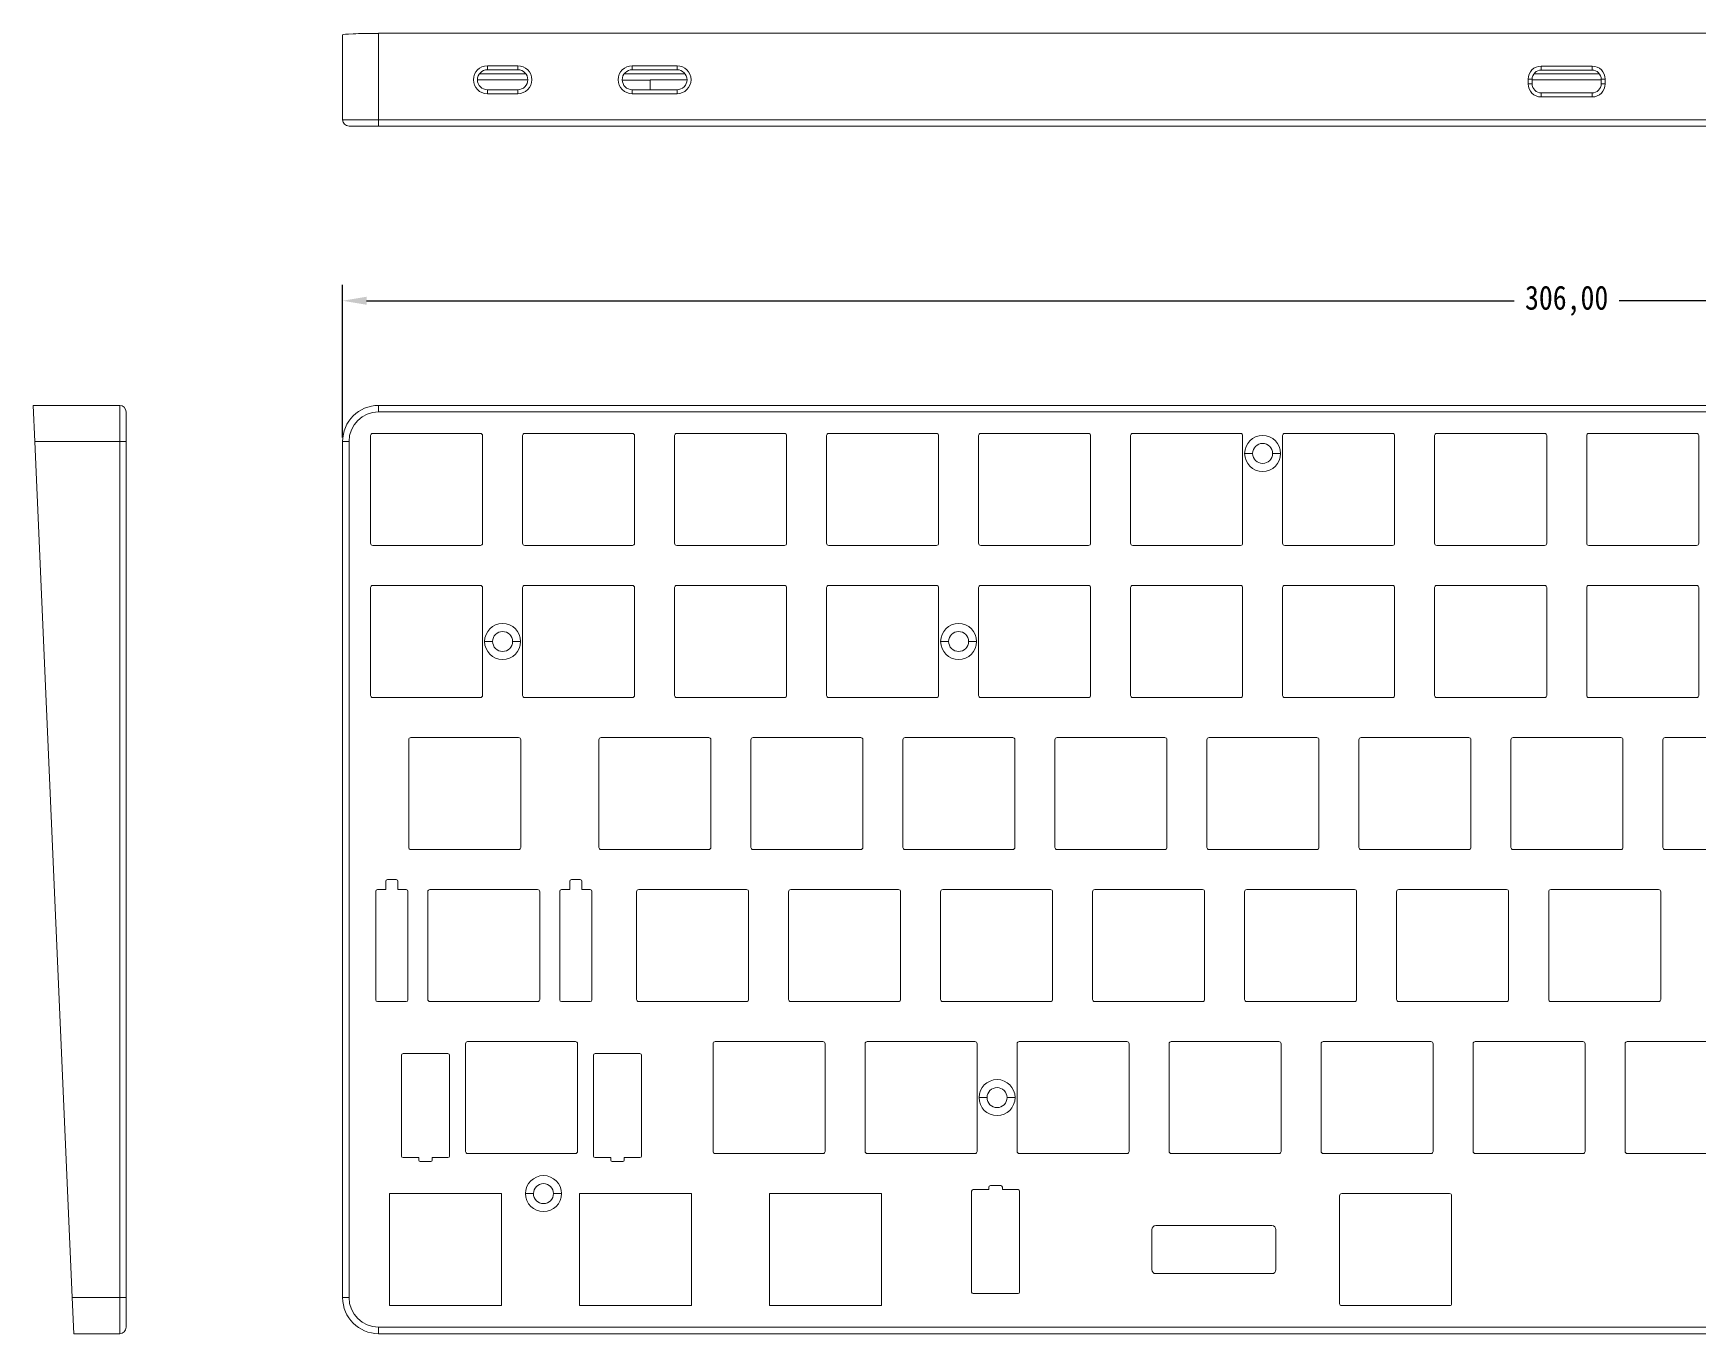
# Model space of a CAD drawing. Header units: millimetres. Extents: x 4517 to 4922, y 757 to 1111.
# Drawn here: x 4517 to 4725.3, y 948.9 to 1111.4 of the extents above; entities that cross this region are included whole.
import ezdxf

# ---------------------------------------------------------------- set-up
doc = ezdxf.new("R2010")
doc.units = ezdxf.units.MM
doc.header["$LTSCALE"] = 30.734
doc.header["$PDMODE"] = 3
doc.header["$PDSIZE"] = 8
doc.layers.get('0').update_dxf_attribs({"linetype": 'CONTINUOUS'})
doc.layers.get('Defpoints').update_dxf_attribs({"linetype": 'CONTINUOUS'})
doc.layers.add('1', color=7, linetype='CONTINUOUS', true_color=0xffffff)
doc.styles.get("Standard").update_dxf_attribs({"font": 'txt', "width": 0.85})
doc.dimstyles.new('副本STANDARD', dxfattribs={"dimtxt": 1, "dimasz": 3, "dimexe": 2, "dimexo": 0.5, "dimtad": 0, "dimtih": 1, "dimtoh": 1, "dimzin": 0, "dimtxsty": 'Standard', "dimcen": 2, "dimadec": 0, "dimazin": 0, "dimtp": 0.01, "dimtm": 0.01, "dimtfac": 1, "dimtofl": 0, "dimtmove": 0, "dimatfit": 3, "dimfxl": 1, "dimtolj": 1, "dimtzin": 0, "dimarcsym": 0})

# ---------------------------------------------------------------- blocks, each defined once
blk = doc.blocks.new('*D75')
at = {"color": 0, "lineweight": -2, "transparency": 16777216}
for p, q in [((4555.67, 1060.94), (4555.67, 1080.02)), ((4861.67, 1060.94), (4861.67, 1080.02)), ((4558.67, 1078.02), (4702.1, 1078.02)), ((4858.67, 1078.02), (4715.25, 1078.02))]:
    blk.add_line(p, q, dxfattribs=at)
at = {"color": 0, "transparency": 16777216}
for points in [[(4558.67, 1078.52), (4558.67, 1077.52), (4555.67, 1078.02)], [(4858.67, 1078.52), (4858.67, 1077.52), (4861.67, 1078.02)]]:
    blk.add_solid(points, dxfattribs=at)
at = {"layer": 'Defpoints', "color": 0, "transparency": 16777216}
for p in [(4861.67, 1078.02), (4555.67, 1060.44), (4861.67, 1060.44)]:
    blk.add_point(p, dxfattribs=at)
at = {"color": 0, "transparency": 16777216, "insert": (4708.67, 1078.02), "char_height": 1, "attachment_point": 5}
blk.add_mtext('\\A1;{\\H3x;306,00}', dxfattribs=at)

msp = doc.modelspace()

# ---------------------------------------------------------------- linework, layer by layer
at = {"layer": '1', "color": 7, "linetype": 'Continuous', "lineweight": 18}
for p, q in [((4555.672, 1111.243), (4555.672, 1100.639)), ((4560.171, 1111.44), (4857.172, 1111.44)), ((4578.571, 1106.392), (4572.775, 1106.392)), ((4577.572, 1107.389), (4573.772, 1107.389)), ((4577.572, 1106.889), (4573.772, 1106.889)), ((4598.47, 1106.392), (4590.878, 1106.392)), ((4597.472, 1107.389), (4591.872, 1107.389)), ((4597.472, 1106.889), (4591.872, 1106.889)), ((4712.756, 1106.392), (4704.588, 1106.392)), ((4711.842, 1107.349), (4705.502, 1107.349)), ((4711.842, 1106.849), (4705.502, 1106.849)), ((4572.522, 1105.618), (4578.822, 1105.618)), ((4573.772, 1104.389), (4577.572, 1104.389)), ((4594.1, 1105.596), (4590.622, 1105.596)), ((4591.872, 1104.389), (4597.472, 1104.389)), ((4594.1, 1105.618), (4598.722, 1105.618)), ((4594.1, 1104.389), (4594.1, 1105.618)), ((4703.852, 1105.699), (4703.852, 1105.139)), ((4704.352, 1105.699), (4704.352, 1105.139)), ((4704.352, 1105.618), (4712.991, 1105.618)), ((4705.502, 1103.989), (4711.842, 1103.989)), ((4712.992, 1105.139), (4712.992, 1105.699)), ((4713.492, 1105.139), (4713.492, 1105.699)), ((4573.772, 1103.889), (4577.572, 1103.889)), ((4591.872, 1103.889), (4597.472, 1103.889)), ((4705.502, 1103.489), (4711.842, 1103.489)), ((4556.472, 1099.839), (4560.172, 1099.839)), ((4857.172, 1099.839), (4560.172, 1099.839)), ((4517.012, 1064.939), (4527.813, 1064.939)), ((4517.012, 1064.939), (4517.209, 1060.439)), ((4560.172, 1064.939), (4857.172, 1064.939)), ((4528.613, 1060.439), (4528.613, 1064.139)), ((4521.881, 953.44), (4517.209, 1060.439)), ((4528.613, 1060.439), (4528.613, 953.439)), ((4555.672, 953.439), (4555.672, 1060.439)), ((4559.172, 1061.169), (4559.172, 1047.709)), ((4572.902, 1061.439), (4559.442, 1061.439)), ((4573.172, 1047.709), (4573.172, 1061.169)), ((4578.172, 1061.169), (4578.172, 1047.709)), ((4591.902, 1061.439), (4578.442, 1061.439)), ((4592.172, 1047.709), (4592.172, 1061.169)), ((4597.172, 1061.169), (4597.172, 1047.709)), ((4610.902, 1061.439), (4597.442, 1061.439)), ((4611.172, 1047.709), (4611.172, 1061.169)), ((4616.172, 1061.169), (4616.172, 1047.709)), ((4629.902, 1061.439), (4616.442, 1061.439)), ((4630.172, 1047.709), (4630.172, 1061.169)), ((4635.172, 1061.169), (4635.172, 1047.709)), ((4648.902, 1061.439), (4635.442, 1061.439)), ((4649.172, 1047.709), (4649.172, 1061.169)), ((4654.172, 1061.169), (4654.172, 1047.709)), ((4667.902, 1061.439), (4654.442, 1061.439)), ((4668.172, 1047.709), (4668.172, 1061.169)), ((4673.172, 1061.169), (4673.172, 1047.709)), ((4686.902, 1061.439), (4673.442, 1061.439)), ((4687.172, 1047.709), (4687.172, 1061.169)), ((4692.172, 1061.169), (4692.172, 1047.709)), ((4705.902, 1061.439), (4692.442, 1061.439)), ((4706.172, 1047.709), (4706.172, 1061.169)), ((4711.172, 1061.169), (4711.172, 1047.709)), ((4724.902, 1061.439), (4711.442, 1061.439)), ((4725.172, 1047.709), (4725.172, 1061.169)), ((4559.442, 1047.439), (4572.902, 1047.439)), ((4578.442, 1047.439), (4591.902, 1047.439)), ((4597.442, 1047.439), (4610.902, 1047.439)), ((4616.442, 1047.439), (4629.902, 1047.439)), ((4635.442, 1047.439), (4648.902, 1047.439)), ((4654.442, 1047.439), (4667.902, 1047.439)), ((4673.442, 1047.439), (4686.902, 1047.439)), ((4692.442, 1047.439), (4705.902, 1047.439)), ((4711.442, 1047.439), (4724.902, 1047.439)), ((4559.172, 1042.169), (4559.172, 1028.709)), ((4572.902, 1042.439), (4559.442, 1042.439)), ((4573.172, 1028.709), (4573.172, 1042.169)), ((4578.172, 1042.169), (4578.172, 1028.709)), ((4591.902, 1042.439), (4578.442, 1042.439)), ((4592.172, 1028.709), (4592.172, 1042.169)), ((4597.172, 1042.169), (4597.172, 1028.709)), ((4610.902, 1042.439), (4597.442, 1042.439)), ((4611.172, 1028.709), (4611.172, 1042.169)), ((4616.172, 1042.169), (4616.172, 1028.709)), ((4629.902, 1042.439), (4616.442, 1042.439)), ((4630.172, 1028.709), (4630.172, 1042.169)), ((4635.172, 1042.169), (4635.172, 1028.709)), ((4648.902, 1042.439), (4635.442, 1042.439)), ((4649.172, 1028.709), (4649.172, 1042.169)), ((4654.172, 1042.169), (4654.172, 1028.709)), ((4667.902, 1042.439), (4654.442, 1042.439)), ((4668.172, 1028.709), (4668.172, 1042.169)), ((4673.172, 1042.169), (4673.172, 1028.709)), ((4686.902, 1042.439), (4673.442, 1042.439)), ((4687.172, 1028.709), (4687.172, 1042.169)), ((4692.172, 1042.169), (4692.172, 1028.709)), ((4705.902, 1042.439), (4692.442, 1042.439)), ((4706.172, 1028.709), (4706.172, 1042.169)), ((4711.172, 1042.169), (4711.172, 1028.709)), ((4724.902, 1042.439), (4711.442, 1042.439)), ((4725.172, 1028.709), (4725.172, 1042.169)), ((4559.442, 1028.439), (4572.902, 1028.439)), ((4578.442, 1028.439), (4591.902, 1028.439)), ((4597.442, 1028.439), (4610.902, 1028.439)), ((4616.442, 1028.439), (4629.902, 1028.439)), ((4635.442, 1028.439), (4648.902, 1028.439)), ((4654.442, 1028.439), (4667.902, 1028.439)), ((4673.442, 1028.439), (4686.902, 1028.439)), ((4692.442, 1028.439), (4705.902, 1028.439)), ((4711.442, 1028.439), (4724.902, 1028.439)), ((4563.932, 1023.169), (4563.932, 1009.709)), ((4577.662, 1023.439), (4564.202, 1023.439)), ((4577.932, 1009.709), (4577.932, 1023.169)), ((4587.712, 1023.169), (4587.712, 1009.709)), ((4601.442, 1023.439), (4587.982, 1023.439)), ((4601.712, 1009.709), (4601.712, 1023.169)), ((4606.712, 1023.169), (4606.712, 1009.709)), ((4620.442, 1023.439), (4606.982, 1023.439)), ((4620.712, 1009.709), (4620.712, 1023.169)), ((4625.712, 1023.169), (4625.712, 1009.709)), ((4639.442, 1023.439), (4625.982, 1023.439)), ((4639.712, 1009.709), (4639.712, 1023.169)), ((4644.712, 1023.169), (4644.712, 1009.709)), ((4658.442, 1023.439), (4644.982, 1023.439)), ((4658.712, 1009.709), (4658.712, 1023.169)), ((4663.712, 1023.169), (4663.712, 1009.709)), ((4677.442, 1023.439), (4663.982, 1023.439)), ((4677.712, 1009.709), (4677.712, 1023.169)), ((4682.712, 1023.169), (4682.712, 1009.709)), ((4696.442, 1023.439), (4682.982, 1023.439)), ((4696.712, 1009.709), (4696.712, 1023.169)), ((4701.712, 1023.169), (4701.712, 1009.709)), ((4715.442, 1023.439), (4701.982, 1023.439)), ((4715.712, 1009.709), (4715.712, 1023.169)), ((4720.712, 1023.169), (4720.712, 1009.709)), ((4734.442, 1023.439), (4720.982, 1023.439)), ((4564.202, 1009.439), (4577.662, 1009.439)), ((4587.982, 1009.439), (4601.442, 1009.439)), ((4606.982, 1009.439), (4620.442, 1009.439)), ((4625.982, 1009.439), (4639.442, 1009.439)), ((4644.982, 1009.439), (4658.442, 1009.439)), ((4663.982, 1009.439), (4677.442, 1009.439)), ((4682.982, 1009.439), (4696.442, 1009.439)), ((4701.982, 1009.439), (4715.442, 1009.439)), ((4720.982, 1009.439), (4734.442, 1009.439)), ((4559.822, 990.639), (4559.822, 1004.239)), ((4560.022, 1004.439), (4561.072, 1004.439)), ((4561.072, 1004.439), (4561.072, 1005.489)), ((4561.272, 1005.689), (4562.372, 1005.689)), ((4562.572, 1005.489), (4562.572, 1004.439)), ((4562.572, 1004.439), (4563.622, 1004.439)), ((4563.822, 1004.239), (4563.822, 990.639)), ((4566.322, 990.709), (4566.322, 1004.169)), ((4566.592, 1004.439), (4580.052, 1004.439)), ((4580.322, 1004.169), (4580.322, 990.709)), ((4582.822, 990.639), (4582.822, 1004.239)), ((4583.022, 1004.439), (4584.072, 1004.439)), ((4584.072, 1004.439), (4584.072, 1005.489)), ((4584.272, 1005.689), (4585.372, 1005.689)), ((4585.572, 1005.489), (4585.572, 1004.439)), ((4585.572, 1004.439), (4586.622, 1004.439)), ((4586.822, 1004.239), (4586.822, 990.639)), ((4592.422, 990.709), (4592.422, 1004.169)), ((4592.692, 1004.439), (4606.152, 1004.439)), ((4606.422, 1004.169), (4606.422, 990.709)), ((4611.422, 990.709), (4611.422, 1004.169)), ((4611.692, 1004.439), (4625.152, 1004.439)), ((4625.422, 1004.169), (4625.422, 990.709)), ((4630.422, 990.709), (4630.422, 1004.169)), ((4630.692, 1004.439), (4644.152, 1004.439)), ((4644.422, 1004.169), (4644.422, 990.709)), ((4649.422, 990.709), (4649.422, 1004.169)), ((4649.692, 1004.439), (4663.152, 1004.439)), ((4663.422, 1004.169), (4663.422, 990.709)), ((4668.422, 990.709), (4668.422, 1004.169)), ((4668.692, 1004.439), (4682.152, 1004.439)), ((4682.422, 1004.169), (4682.422, 990.709)), ((4687.422, 990.709), (4687.422, 1004.169)), ((4687.692, 1004.439), (4701.152, 1004.439)), ((4701.422, 1004.169), (4701.422, 990.709)), ((4706.422, 990.709), (4706.422, 1004.169)), ((4706.692, 1004.439), (4720.152, 1004.439)), ((4720.422, 1004.169), (4720.422, 990.709)), ((4563.622, 990.439), (4560.022, 990.439)), ((4580.052, 990.439), (4566.592, 990.439)), ((4586.622, 990.439), (4583.022, 990.439)), ((4606.152, 990.439), (4592.692, 990.439)), ((4625.152, 990.439), (4611.692, 990.439)), ((4644.152, 990.439), (4630.692, 990.439)), ((4663.152, 990.439), (4649.692, 990.439)), ((4682.152, 990.439), (4668.692, 990.439)), ((4701.152, 990.439), (4687.692, 990.439)), ((4720.152, 990.439), (4706.692, 990.439)), ((4571.302, 985.439), (4584.762, 985.439)), ((4602.242, 985.439), (4615.702, 985.439)), ((4621.242, 985.439), (4634.702, 985.439)), ((4640.242, 985.439), (4653.702, 985.439)), ((4659.242, 985.439), (4672.702, 985.439)), ((4678.242, 985.439), (4691.702, 985.439)), ((4697.242, 985.439), (4710.702, 985.439)), ((4716.242, 985.439), (4729.702, 985.439)), ((4563.032, 971.139), (4563.032, 983.739)), ((4563.232, 983.939), (4568.832, 983.939)), ((4569.032, 983.739), (4569.032, 971.139)), ((4571.032, 971.709), (4571.032, 985.169)), ((4585.032, 985.169), (4585.032, 971.709)), ((4587.032, 971.139), (4587.032, 983.739)), ((4587.232, 983.939), (4592.832, 983.939)), ((4593.032, 983.739), (4593.032, 971.139)), ((4601.972, 971.709), (4601.972, 985.169)), ((4615.972, 985.169), (4615.972, 971.709)), ((4620.972, 971.709), (4620.972, 985.169)), ((4634.972, 985.169), (4634.972, 971.709)), ((4639.972, 971.709), (4639.972, 985.169)), ((4653.972, 985.169), (4653.972, 971.709)), ((4658.972, 971.709), (4658.972, 985.169)), ((4672.972, 985.169), (4672.972, 971.709)), ((4677.972, 971.709), (4677.972, 985.169)), ((4691.972, 985.169), (4691.972, 971.709)), ((4696.972, 971.709), (4696.972, 985.169)), ((4710.972, 985.169), (4710.972, 971.709)), ((4715.972, 971.709), (4715.972, 985.169)), ((4565.182, 970.939), (4563.232, 970.939)), ((4565.182, 970.639), (4565.182, 970.939)), ((4568.832, 970.939), (4566.882, 970.939)), ((4566.882, 970.939), (4566.882, 970.639)), ((4584.762, 971.439), (4571.302, 971.439)), ((4589.182, 970.939), (4587.232, 970.939)), ((4589.182, 970.639), (4589.182, 970.939)), ((4592.832, 970.939), (4590.882, 970.939)), ((4590.882, 970.939), (4590.882, 970.639)), ((4615.702, 971.439), (4602.242, 971.439)), ((4634.702, 971.439), (4621.242, 971.439)), ((4653.702, 971.439), (4640.242, 971.439)), ((4672.702, 971.439), (4659.242, 971.439)), ((4691.702, 971.439), (4678.242, 971.439)), ((4710.702, 971.439), (4697.242, 971.439)), ((4729.702, 971.439), (4716.242, 971.439)), ((4566.682, 970.439), (4565.382, 970.439)), ((4590.682, 970.439), (4589.382, 970.439)), ((4634.297, 954.139), (4634.297, 966.739)), ((4634.497, 966.939), (4636.447, 966.939)), ((4636.447, 966.939), (4636.447, 967.239)), ((4636.647, 967.439), (4637.947, 967.439)), ((4638.147, 967.239), (4638.147, 966.939)), ((4638.147, 966.939), (4640.097, 966.939)), ((4640.297, 966.739), (4640.297, 954.139)), ((4561.547, 952.439), (4561.547, 966.439)), ((4561.547, 966.439), (4575.547, 966.439)), ((4575.547, 966.439), (4575.547, 952.439)), ((4585.297, 966.439), (4599.297, 966.439)), ((4585.297, 952.439), (4585.297, 966.439)), ((4599.297, 966.439), (4599.297, 952.439)), ((4609.047, 952.439), (4609.047, 966.439)), ((4609.047, 966.439), (4623.047, 966.439)), ((4623.047, 966.439), (4623.047, 952.439)), ((4680.297, 952.709), (4680.297, 966.169)), ((4680.567, 966.439), (4694.027, 966.439)), ((4694.297, 966.169), (4694.297, 952.709)), ((4657.322, 962.439), (4671.822, 962.439)), ((4656.822, 956.939), (4656.822, 961.939)), ((4672.322, 961.939), (4672.322, 956.939)), ((4671.822, 956.439), (4657.322, 956.439)), ((4521.881, 953.44), (4522.077, 948.939)), ((4528.613, 949.739), (4528.613, 953.439)), ((4575.547, 952.439), (4561.547, 952.439)), ((4599.297, 952.439), (4585.297, 952.439)), ((4623.047, 952.439), (4609.047, 952.439)), ((4640.097, 953.939), (4634.497, 953.939)), ((4694.027, 952.439), (4680.567, 952.439)), ((4522.077, 948.939), (4527.813, 948.939)), ((4857.172, 948.939), (4560.172, 948.939))]:
    msp.add_line(p, q, dxfattribs=at)
at = {"layer": '1', "color": 7, "linetype": 'Continuous', "lineweight": 13}
for p, q in [((4560.171, 1111.44), (4560.172, 1100.639)), ((4573.772, 1107.389), (4573.772, 1106.889)), ((4577.572, 1106.889), (4577.572, 1107.389)), ((4591.872, 1107.389), (4591.872, 1106.889)), ((4597.472, 1106.889), (4597.472, 1107.389)), ((4705.502, 1107.349), (4705.502, 1106.849)), ((4711.842, 1106.849), (4711.842, 1107.349)), ((4573.772, 1104.389), (4573.772, 1103.889)), ((4577.572, 1103.889), (4577.572, 1104.389)), ((4591.872, 1104.389), (4591.872, 1103.889)), ((4597.472, 1103.889), (4597.472, 1104.389)), ((4704.352, 1105.699), (4703.852, 1105.699)), ((4703.852, 1105.139), (4704.352, 1105.139)), ((4705.502, 1103.989), (4705.502, 1103.489)), ((4711.842, 1103.489), (4711.842, 1103.989)), ((4713.492, 1105.699), (4712.992, 1105.699)), ((4712.992, 1105.139), (4713.492, 1105.139)), ((4555.672, 1100.639), (4560.172, 1100.639)), ((4560.172, 1100.639), (4560.172, 1099.839)), ((4560.172, 1100.639), (4857.172, 1100.639)), ((4527.813, 1060.439), (4527.813, 1064.939)), ((4517.209, 1060.439), (4527.813, 1060.439)), ((4528.613, 1060.439), (4527.813, 1060.439)), ((4527.813, 953.439), (4527.813, 1060.439)), ((4521.881, 953.44), (4527.813, 953.439)), ((4527.813, 953.439), (4528.613, 953.439)), ((4527.813, 948.939), (4527.813, 953.439))]:
    msp.add_line(p, q, dxfattribs=at)
at = {"layer": '1', "color": 155, "linetype": 'Continuous', "lineweight": 13}
for p, q in [((4560.172, 1064.939), (4560.172, 1064.139)), ((4857.172, 1064.139), (4560.172, 1064.139)), ((4556.472, 1060.439), (4555.672, 1060.439)), ((4556.472, 1060.439), (4556.472, 953.439)), ((4669.422, 1058.939), (4668.422, 1058.939)), ((4671.922, 1058.939), (4672.922, 1058.939)), ((4573.422, 1035.439), (4574.422, 1035.439)), ((4577.922, 1035.439), (4576.922, 1035.439)), ((4630.422, 1035.439), (4631.422, 1035.439)), ((4634.922, 1035.439), (4633.922, 1035.439)), ((4635.222, 978.439), (4636.222, 978.439)), ((4639.722, 978.439), (4638.722, 978.439)), ((4578.527, 966.439), (4579.527, 966.439)), ((4583.027, 966.439), (4582.027, 966.439)), ((4555.672, 953.439), (4556.472, 953.439)), ((4560.172, 949.739), (4857.172, 949.739)), ((4560.172, 949.739), (4560.172, 948.939))]:
    msp.add_line(p, q, dxfattribs=at)
at = {"layer": '1', "color": 7, "linetype": 'Continuous', "lineweight": 18}
for centre, radius, start, end in [((4573.772, 1105.639), 1.75, 90, 269.99995), ((4573.772, 1105.639), 1.25, 90.00001, 180.00003), ((4577.572, 1105.639), 1.75, 269.99995, 89.99995), ((4577.572, 1105.639), 1.25, 0, 90), ((4591.872, 1105.639), 1.75, 90, 269.99995), ((4591.872, 1105.639), 1.25, 90.00001, 180.00003), ((4597.472, 1105.639), 1.75, 269.99995, 89.99995), ((4597.472, 1105.639), 1.25, 0, 90), ((4705.502, 1105.699), 1.65, 90, 180), ((4705.502, 1105.699), 1.15, 90, 180), ((4711.842, 1105.699), 1.65, 0, 90), ((4711.842, 1105.699), 1.15, 0, 90), ((4573.772, 1105.639), 1.25, 180, 270), ((4577.572, 1105.639), 1.25, 270, 0.00005), ((4591.872, 1105.639), 1.25, 180, 270), ((4597.472, 1105.639), 1.25, 270, 0.00005), ((4705.502, 1105.139), 1.65, 180, 270), ((4705.502, 1105.139), 1.15, 180, 270), ((4711.842, 1105.139), 1.65, 270, 360), ((4711.842, 1105.139), 1.15, 270, 0), ((4559.442, 1061.169), 0.27, 90, 180), ((4572.902, 1061.169), 0.27, 0, 90), ((4578.442, 1061.169), 0.27, 90, 180), ((4591.902, 1061.169), 0.27, 0, 90), ((4597.442, 1061.169), 0.27, 90, 180), ((4610.902, 1061.169), 0.27, 0, 90), ((4616.442, 1061.169), 0.27, 90, 180), ((4629.902, 1061.169), 0.27, 0, 90), ((4635.442, 1061.169), 0.27, 90, 180), ((4648.902, 1061.169), 0.27, 0, 90), ((4654.442, 1061.169), 0.27, 90, 180), ((4667.902, 1061.169), 0.27, 0, 90), ((4670.672, 1058.939), 2.25, 90, 180), ((4670.672, 1058.939), 1.25, 90, 180), ((4670.672, 1058.939), 2.25, 0, 90), ((4670.672, 1058.939), 1.25, 359.99994, 90), ((4673.442, 1061.169), 0.27, 90, 180), ((4686.902, 1061.169), 0.27, 0, 90), ((4692.442, 1061.169), 0.27, 90, 180), ((4705.902, 1061.169), 0.27, 0, 90), ((4711.442, 1061.169), 0.27, 90, 180), ((4724.902, 1061.169), 0.27, 0, 90), ((4670.672, 1058.939), 2.25, 180, 270), ((4670.672, 1058.939), 1.25, 180, 270), ((4670.672, 1058.939), 1.25, 270, 359.99994), ((4670.672, 1058.939), 2.25, 270, 0), ((4559.442, 1047.709), 0.27, 180, 270), ((4572.902, 1047.709), 0.27, 270, 0), ((4578.442, 1047.709), 0.27, 180, 270), ((4591.902, 1047.709), 0.27, 270, 0), ((4597.442, 1047.709), 0.27, 180, 270), ((4610.902, 1047.709), 0.27, 270, 0), ((4616.442, 1047.709), 0.27, 180, 270), ((4629.902, 1047.709), 0.27, 270, 0), ((4635.442, 1047.709), 0.27, 180, 270), ((4648.902, 1047.709), 0.27, 270, 0), ((4654.442, 1047.709), 0.27, 180, 270), ((4667.902, 1047.709), 0.27, 270, 0), ((4673.442, 1047.709), 0.27, 180, 270), ((4686.902, 1047.709), 0.27, 270, 0), ((4692.442, 1047.709), 0.27, 180, 270), ((4705.902, 1047.709), 0.27, 270, 0), ((4711.442, 1047.709), 0.27, 180, 270), ((4724.902, 1047.709), 0.27, 270, 0), ((4559.442, 1042.169), 0.27, 90, 180), ((4572.902, 1042.169), 0.27, 0, 90), ((4578.442, 1042.169), 0.27, 90, 180), ((4591.902, 1042.169), 0.27, 0, 90), ((4597.442, 1042.169), 0.27, 90, 180), ((4610.902, 1042.169), 0.27, 0, 90), ((4616.442, 1042.169), 0.27, 90, 180), ((4629.902, 1042.169), 0.27, 0, 90), ((4635.442, 1042.169), 0.27, 90, 180), ((4648.902, 1042.169), 0.27, 0, 90), ((4654.442, 1042.169), 0.27, 90, 180), ((4667.902, 1042.169), 0.27, 0, 90), ((4673.442, 1042.169), 0.27, 90, 180), ((4686.902, 1042.169), 0.27, 0, 90), ((4692.442, 1042.169), 0.27, 90, 180), ((4705.902, 1042.169), 0.27, 0, 90), ((4711.442, 1042.169), 0.27, 90, 180), ((4724.902, 1042.169), 0.27, 0, 90), ((4575.672, 1035.439), 2.25, 90, 180), ((4575.672, 1035.439), 2.25, 0, 90), ((4632.672, 1035.439), 2.25, 90, 180), ((4632.672, 1035.439), 2.25, 0, 90), ((4575.672, 1035.439), 2.25, 180, 270), ((4575.672, 1035.439), 1.25, 90, 179.99994), ((4575.672, 1035.439), 1.25, 179.99994, 270), ((4575.672, 1035.439), 1.25, 0, 90), ((4575.672, 1035.439), 2.25, 270, 0), ((4575.672, 1035.439), 1.25, 270, 0), ((4632.672, 1035.439), 2.25, 180, 270), ((4632.672, 1035.439), 1.25, 90, 179.99994), ((4632.672, 1035.439), 1.25, 179.99994, 270), ((4632.672, 1035.439), 1.25, 0, 90), ((4632.672, 1035.439), 2.25, 270, 0), ((4632.672, 1035.439), 1.25, 270, 0), ((4559.442, 1028.709), 0.27, 180, 270), ((4572.902, 1028.709), 0.27, 270, 0), ((4578.442, 1028.709), 0.27, 180, 270), ((4591.902, 1028.709), 0.27, 270, 0), ((4597.442, 1028.709), 0.27, 180, 270), ((4610.902, 1028.709), 0.27, 270, 0), ((4616.442, 1028.709), 0.27, 180, 270), ((4629.902, 1028.709), 0.27, 270, 0), ((4635.442, 1028.709), 0.27, 180, 270), ((4648.902, 1028.709), 0.27, 270, 0), ((4654.442, 1028.709), 0.27, 180, 270), ((4667.902, 1028.709), 0.27, 270, 0), ((4673.442, 1028.709), 0.27, 180, 270), ((4686.902, 1028.709), 0.27, 270, 0), ((4692.442, 1028.709), 0.27, 180, 270), ((4705.902, 1028.709), 0.27, 270, 0), ((4711.442, 1028.709), 0.27, 180, 270), ((4724.902, 1028.709), 0.27, 270, 0), ((4564.202, 1023.169), 0.27, 90, 180), ((4577.662, 1023.169), 0.27, 0, 90), ((4587.982, 1023.169), 0.27, 90, 180), ((4601.442, 1023.169), 0.27, 360, 90), ((4606.982, 1023.169), 0.27, 90, 180), ((4620.442, 1023.169), 0.27, 360, 90), ((4625.982, 1023.169), 0.27, 90, 180), ((4639.442, 1023.169), 0.27, 0, 90), ((4644.982, 1023.169), 0.27, 90, 180), ((4658.442, 1023.169), 0.27, 0, 90), ((4663.982, 1023.169), 0.27, 90, 180), ((4677.442, 1023.169), 0.27, 0, 90), ((4682.982, 1023.169), 0.27, 90, 180), ((4696.442, 1023.169), 0.27, 360, 90), ((4701.982, 1023.169), 0.27, 90, 180), ((4715.442, 1023.169), 0.27, 360, 90), ((4720.982, 1023.169), 0.27, 90, 180), ((4564.202, 1009.709), 0.27, 180, 270), ((4577.662, 1009.709), 0.27, 270, 0), ((4587.982, 1009.709), 0.27, 180, 270), ((4601.442, 1009.709), 0.27, 270, 0), ((4606.982, 1009.709), 0.27, 180, 270), ((4620.442, 1009.709), 0.27, 270, 0), ((4625.982, 1009.709), 0.27, 180, 270), ((4639.442, 1009.709), 0.27, 270, 0), ((4644.982, 1009.709), 0.27, 180, 270), ((4658.442, 1009.709), 0.27, 270, 0), ((4663.982, 1009.709), 0.27, 180, 270), ((4677.442, 1009.709), 0.27, 270, 0), ((4682.982, 1009.709), 0.27, 180, 270), ((4696.442, 1009.709), 0.27, 270, 0), ((4701.982, 1009.709), 0.27, 180, 270), ((4715.442, 1009.709), 0.27, 270, 0), ((4720.982, 1009.709), 0.27, 180, 270), ((4560.022, 1004.239), 0.2, 90, 180), ((4561.272, 1005.489), 0.2, 90, 180), ((4562.372, 1005.489), 0.2, 0, 90), ((4563.622, 1004.239), 0.2, 0, 90), ((4566.592, 1004.169), 0.27, 90, 180), ((4580.052, 1004.169), 0.27, 0, 90), ((4583.022, 1004.239), 0.2, 90, 180), ((4584.272, 1005.489), 0.2, 90, 180), ((4585.372, 1005.489), 0.2, 0, 90), ((4586.622, 1004.239), 0.2, 0, 90), ((4592.692, 1004.169), 0.27, 90, 180), ((4606.152, 1004.169), 0.27, 0, 90), ((4611.692, 1004.169), 0.27, 90, 180), ((4625.152, 1004.169), 0.27, 0, 90), ((4630.692, 1004.169), 0.27, 90, 180), ((4644.152, 1004.169), 0.27, 0, 90), ((4649.692, 1004.169), 0.27, 90, 180), ((4663.152, 1004.169), 0.27, 0, 90), ((4668.692, 1004.169), 0.27, 90, 180), ((4682.152, 1004.169), 0.27, 0, 90), ((4687.692, 1004.169), 0.27, 90, 180), ((4701.152, 1004.169), 0.27, 0, 90), ((4706.692, 1004.169), 0.27, 90, 180), ((4720.152, 1004.169), 0.27, 0, 90), ((4560.022, 990.639), 0.2, 180, 270), ((4563.622, 990.639), 0.2, 270, 0), ((4566.592, 990.709), 0.27, 180, 270), ((4580.052, 990.709), 0.27, 270, 0), ((4583.022, 990.639), 0.2, 180, 270), ((4586.622, 990.639), 0.2, 270, 0), ((4592.692, 990.709), 0.27, 180, 270), ((4606.152, 990.709), 0.27, 270, 0), ((4611.692, 990.709), 0.27, 180, 270), ((4625.152, 990.709), 0.27, 270, 0), ((4630.692, 990.709), 0.27, 180, 270), ((4644.152, 990.709), 0.27, 270, 0), ((4649.692, 990.709), 0.27, 180, 270), ((4663.152, 990.709), 0.27, 270, 0), ((4668.692, 990.709), 0.27, 180, 270), ((4682.152, 990.709), 0.27, 270, 0), ((4687.692, 990.709), 0.27, 180, 270), ((4701.152, 990.709), 0.27, 270, 0), ((4706.692, 990.709), 0.27, 180, 270), ((4720.152, 990.709), 0.27, 270, 0), ((4571.302, 985.169), 0.27, 90, 180), ((4584.762, 985.169), 0.27, 360, 90), ((4602.242, 985.169), 0.27, 90, 180), ((4615.702, 985.169), 0.27, 360, 90), ((4621.242, 985.169), 0.27, 90, 180), ((4634.702, 985.169), 0.27, 0, 90), ((4640.242, 985.169), 0.27, 90, 180), ((4653.702, 985.169), 0.27, 0, 90), ((4659.242, 985.169), 0.27, 90, 180), ((4672.702, 985.169), 0.27, 0, 90), ((4678.242, 985.169), 0.27, 90, 180), ((4691.702, 985.169), 0.27, 0, 90), ((4697.242, 985.169), 0.27, 90, 180), ((4710.702, 985.169), 0.27, 0, 90), ((4716.242, 985.169), 0.27, 90, 180), ((4563.232, 983.739), 0.2, 90, 180), ((4568.832, 983.739), 0.2, 0, 90), ((4587.232, 983.739), 0.2, 90, 180), ((4592.832, 983.739), 0.2, 0, 90), ((4637.472, 978.439), 2.25, 90, 180), ((4637.472, 978.439), 1.25, 90, 179.99994), ((4637.472, 978.439), 2.25, 0, 90), ((4637.472, 978.439), 1.25, 0, 90), ((4637.472, 978.439), 2.25, 180, 270), ((4637.472, 978.439), 1.25, 179.99994, 270), ((4637.472, 978.439), 2.25, 270, 0), ((4637.472, 978.439), 1.25, 270, 0), ((4563.232, 971.139), 0.2, 180, 270), ((4565.382, 970.639), 0.2, 180, 270), ((4566.682, 970.639), 0.2, 270, 0), ((4568.832, 971.139), 0.2, 270, 0), ((4571.302, 971.709), 0.27, 180, 270), ((4584.762, 971.709), 0.27, 270, 0), ((4587.232, 971.139), 0.2, 180, 270), ((4589.382, 970.639), 0.2, 180, 270), ((4590.682, 970.639), 0.2, 270, 0), ((4592.832, 971.139), 0.2, 270, 0), ((4602.242, 971.709), 0.27, 180, 270), ((4615.702, 971.709), 0.27, 270, 0), ((4621.242, 971.709), 0.27, 180, 270), ((4634.702, 971.709), 0.27, 270, 0), ((4640.242, 971.709), 0.27, 180, 270), ((4653.702, 971.709), 0.27, 270, 0), ((4659.242, 971.709), 0.27, 180, 270), ((4672.702, 971.709), 0.27, 270, 0), ((4678.242, 971.709), 0.27, 180, 270), ((4691.702, 971.709), 0.27, 270, 0), ((4697.242, 971.709), 0.27, 180, 270), ((4710.702, 971.709), 0.27, 270, 0), ((4716.242, 971.709), 0.27, 180, 270), ((4580.777, 966.439), 2.25, 90, 180), ((4580.777, 966.439), 2.25, 0, 90), ((4580.777, 966.439), 1.25, 90, 179.99994), ((4580.777, 966.439), 1.25, 0, 90), ((4634.497, 966.739), 0.2, 90, 180), ((4636.647, 967.239), 0.2, 90, 180), ((4637.947, 967.239), 0.2, 0, 90), ((4640.097, 966.739), 0.2, 0, 90), ((4580.777, 966.439), 2.25, 180, 270), ((4580.777, 966.439), 1.25, 179.99994, 270), ((4580.777, 966.439), 2.25, 270, 0), ((4580.777, 966.439), 1.25, 270, 0), ((4680.567, 966.169), 0.27, 90, 180), ((4694.027, 966.169), 0.27, 0, 90), ((4657.322, 961.939), 0.5, 90, 180), ((4671.822, 961.939), 0.5, 0, 90), ((4657.322, 956.939), 0.5, 180, 270), ((4671.822, 956.939), 0.5, 270, 0), ((4634.497, 954.139), 0.2, 180, 270), ((4640.097, 954.139), 0.2, 270, 0), ((4680.567, 952.709), 0.27, 180, 270), ((4694.027, 952.709), 0.27, 270, 0)]:
    msp.add_arc(centre, radius, start, end, dxfattribs=at)
at = {"layer": '1', "color": 7, "linetype": 'Continuous', "lineweight": 18, "extrusion": (0, 0, -1)}
for centre, radius, start, end in [((-4556.472, 1100.639), 0.8, 270, 0), ((-4527.813, 1064.139), 0.8, 90, 180), ((-4560.172, 1060.439), 4.5, 0, 90), ((-4560.172, 953.439), 4.5, 270, 0), ((-4527.813, 949.739), 0.8, 180, 270)]:
    msp.add_arc(centre, radius, start, end, dxfattribs=at)
at = {"layer": '1', "color": 155, "linetype": 'Continuous', "lineweight": 13, "extrusion": (0, 0, -1)}
for centre, start, end in [((-4560.172, 1060.439), 0, 90), ((-4560.172, 953.439), 270, 0)]:
    msp.add_arc(centre, 3.7, start, end, dxfattribs=at)
at = {"layer": '1', "color": 7, "linetype": 'Continuous', "lineweight": 18, "extrusion": (0, 0, -1)}
msp.add_ellipse((4560.172, 1111.243), major_axis=(4.5, 0), ratio=0.0436609, start_param=3.1414129, end_param=4.7122352, dxfattribs=at)

# ---------------------------------------------------------------- dimensions: what is measured, and where the dimension line sits
at = {"color": 3}
dim = msp.add_linear_dim(base=(4861.672, 1078.022), p1=(4555.672, 1060.439), p2=(4861.672, 1060.439), text='{\\H3x;<>}', dimstyle='副本STANDARD', dxfattribs=at)
dim.commit()
dim.dimension.update_dxf_attribs({"geometry": '*D75', "text_midpoint": (4708.672, 1078.022)})

doc.saveas('drawing.dxf')
